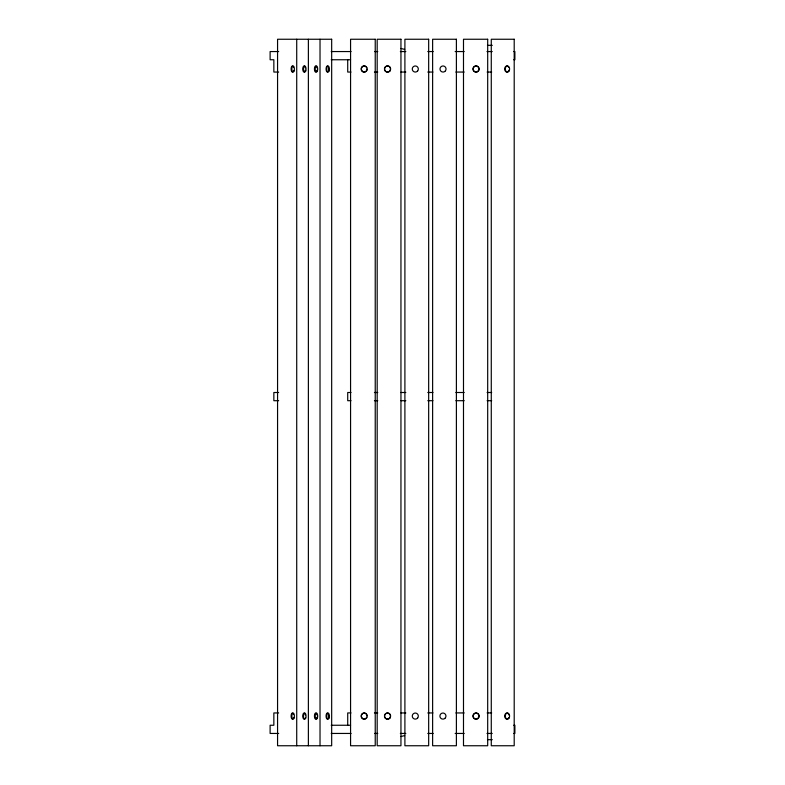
<?xml version="1.0" encoding="UTF-8"?>
<svg xmlns="http://www.w3.org/2000/svg" width="785" height="785" viewBox="0 0 785 785"><rect width="100%" height="100%" fill="white"/><g stroke="black" fill="none" stroke-linecap="round" stroke-linejoin="round"><path stroke-width="1.18" d="M404.648 735.565L401.057 736.536M487.465 45.334L492.293 45.334M278.695 51.555L270.118 51.555L270.118 59.748L273.847 59.748L273.847 72.053L278.655 72.053M331.211 51.555L351.091 51.555M374.651 51.555L377.771 51.555M400.34 51.555L405.825 51.555M427.776 51.555L433.222 51.555M455.153 51.555L464.2 51.555M486.985 51.555L492.234 51.555M513.763 51.555L514.881 51.555L514.881 59.748L513.763 59.748M331.211 59.748L350.571 59.748M351.003 72.053L347.716 72.053L347.716 59.748M374.425 72.053L377.771 72.053M400.949 72.053L405.825 72.053M427.776 72.053L432.937 72.053M455.84 72.053L464.2 72.053M487.122 72.053L491.685 72.053M278.655 392.5L273.847 392.5L273.847 400.703L278.655 400.703M351.003 392.5L347.716 392.5L347.716 400.703L351.003 400.703M374.425 392.5L377.771 392.5M400.949 392.5L405.825 392.5M427.776 392.5L432.937 392.5M455.84 392.5L464.2 392.5M487.122 392.5L491.685 392.5M374.425 400.703L377.771 400.703M400.949 400.703L405.825 400.703M427.776 400.703L432.937 400.703M455.84 400.703L464.2 400.703M487.122 400.703L491.685 400.703M278.655 712.947L273.847 712.947L273.847 725.252L270.118 725.252L270.118 733.445L278.695 733.445M351.003 712.947L347.716 712.947L347.716 725.252M374.425 712.947L377.771 712.947M400.949 712.947L405.825 712.947M427.776 712.947L432.937 712.947M455.84 712.947L464.2 712.947M487.122 712.947L491.685 712.947M331.211 725.252L350.571 725.252M513.763 725.252L514.881 725.252L514.881 733.445L513.763 733.445M331.211 733.445L351.091 733.445M374.651 733.445L377.771 733.445M400.34 733.445L405.825 733.445M427.776 733.445L433.222 733.445M455.153 733.445L464.2 733.445M486.985 733.445L492.234 733.445M487.465 739.666L492.293 739.666M401.057 48.464L404.648 49.435M320.025 39.25L320.025 745.75M308.377 39.25L308.377 745.75M296.72 39.25L296.72 745.75M508.602 717.941A3.052 2.159 -90 0 1 505.295 718.118A3.052 2.159 -90 0 1 505.746 713.486A3.052 2.159 -90 0 1 508.896 714.919M508.886 70.199A3.052 2.159 90 0 1 506.06 71.828A3.052 2.159 90 0 1 504.902 67.824A3.052 2.159 90 0 1 507.738 66.205M508.219 66.607A3.052 2.159 90 0 1 508.621 67.167M366.752 717.255A3.052 2.924 -90 0 1 362.081 718.304A3.052 2.924 -90 0 1 362.729 713.359A3.052 2.924 -90 0 1 366.968 715.694M366.958 69.433A3.052 2.924 90 0 1 362.699 71.71A3.052 2.924 90 0 1 362.101 66.754A3.052 2.924 90 0 1 366.772 67.863M328.13 718.501A3.052 1.276 -90 0 1 326.344 717.912A3.052 1.276 -90 0 1 326.589 713.643A3.052 1.276 -90 0 1 328.375 714.232M328.542 714.919A3.052 1.276 -90 0 1 328.542 717.255M327.845 71.837A3.052 1.276 90 0 1 326.089 68.992A3.052 1.276 90 0 1 327.855 66.205M328.542 67.863A3.052 1.276 90 0 1 328.63 68.629M328.63 69.433A3.052 1.276 90 0 1 328.542 70.199M316.483 718.501A3.052 1.276 -90 0 1 314.451 716.45A3.052 1.276 -90 0 1 316.208 713.261M316.728 714.232A3.052 1.276 -90 0 1 316.895 714.919M316.885 717.255A3.052 1.276 -90 0 1 316.718 717.941M316.188 71.837A3.052 1.276 90 0 1 314.442 68.992A3.052 1.276 90 0 1 316.208 66.205M316.728 67.167A3.052 1.276 90 0 1 316.895 67.863M316.885 70.199A3.052 1.276 90 0 1 316.718 70.885M304.835 718.501A3.052 1.276 -90 0 1 302.794 716.45A3.052 1.276 -90 0 1 304.56 713.261M305.08 714.232A3.052 1.276 -90 0 1 305.247 714.919M304.541 71.837A3.052 1.276 90 0 1 302.784 68.992A3.052 1.276 90 0 1 304.56 66.205M305.08 67.167A3.052 1.276 90 0 1 305.247 67.863M305.237 70.199A3.052 1.276 90 0 1 305.071 70.885M293.413 717.941A3.052 1.276 -90 0 1 291.716 718.638A3.052 1.276 -90 0 1 291.284 714.644A3.052 1.276 -90 0 1 292.903 713.261M293.197 713.663A3.052 1.276 -90 0 1 293.423 714.232M292.893 71.837A3.052 1.276 90 0 1 291.137 68.992A3.052 1.276 90 0 1 292.903 66.205M293.197 66.607A3.052 1.276 90 0 1 293.423 67.167M293.413 70.885A3.052 1.276 90 0 1 293.178 71.445M331.672 39.25L277.566 39.25L277.566 745.75L331.672 745.75L331.672 39.25M375.23 39.25L350.571 39.25L350.571 745.75L375.23 745.75L375.23 39.25M400.949 39.25L377.183 39.25L377.183 745.75L400.949 745.75L400.949 39.25M428.669 39.25L404.903 39.25L404.903 745.75L428.669 745.75L428.669 39.25M456.389 39.25L432.623 39.25L432.623 745.75L456.389 745.75L456.389 39.25M487.691 39.25L463.493 39.25L463.493 745.75L487.691 745.75L487.691 39.25M514.204 39.25L491.273 39.25L491.273 745.75L514.204 745.75L514.204 39.25M509.141 717.941A3.052 2.159 -90 0 0 507.728 713.055A3.052 2.159 -90 0 0 505.432 717.225A3.052 2.159 -90 0 0 509.141 717.941M509.141 70.885A3.052 2.159 -90 0 0 507.728 65.989A3.052 2.159 -90 0 0 505.432 70.159A3.052 2.159 -90 0 0 509.141 70.885M478.359 717.941A3.052 3.003 -90 0 0 476.397 713.055A3.052 3.003 -90 0 0 473.208 717.225A3.052 3.003 -90 0 0 478.359 717.941M478.359 70.885A3.052 3.003 -90 0 0 476.397 65.989A3.052 3.003 -90 0 0 473.208 70.159A3.052 3.003 -90 0 0 478.359 70.885M478.497 717.941A3.052 3.003 -90 0 0 476.534 713.055A3.052 3.003 -90 0 0 473.345 717.225A3.052 3.003 -90 0 0 478.497 717.941M478.497 70.885A3.052 3.003 -90 0 0 476.534 65.989A3.052 3.003 -90 0 0 473.345 70.159A3.052 3.003 -90 0 0 478.497 70.885M445.33 717.941A3.052 3.032 -90 0 0 443.348 713.055A3.052 3.032 -90 0 0 440.12 717.225A3.052 3.032 -90 0 0 445.33 717.941M445.409 70.885A3.052 3.032 -90 0 0 443.427 65.989A3.052 3.032 -90 0 0 440.208 70.159A3.052 3.032 -90 0 0 445.409 70.885M417.689 717.941A3.052 3.032 -90 0 0 415.707 713.055A3.052 3.032 -90 0 0 412.488 717.225A3.052 3.032 -90 0 0 417.689 717.941M417.689 70.885A3.052 3.032 -90 0 0 415.707 65.989A3.052 3.032 -90 0 0 412.488 70.159A3.052 3.032 -90 0 0 417.689 70.885M389.968 717.941A3.052 3.032 -90 0 0 387.986 713.055A3.052 3.032 -90 0 0 384.679 717.225A3.052 3.032 -90 0 0 389.89 717.941A3.052 3.032 -90 0 0 387.908 713.055A3.052 3.032 -90 0 0 384.758 717.225A3.052 3.032 -90 0 0 389.968 717.941M389.968 70.885A3.052 3.032 -90 0 0 387.986 65.989A3.052 3.032 -90 0 0 384.679 70.159A3.052 3.032 -90 0 0 389.89 70.885A3.052 3.032 -90 0 0 387.908 65.989A3.052 3.032 -90 0 0 384.758 70.159A3.052 3.032 -90 0 0 389.968 70.885M366.595 717.941A3.052 2.924 -90 0 0 364.682 713.055A3.052 2.924 -90 0 0 361.581 717.225A3.052 2.924 -90 0 0 366.595 717.941M366.595 70.885A3.052 2.924 -90 0 0 364.682 65.989A3.052 2.924 -90 0 0 361.581 70.159A3.052 2.924 -90 0 0 366.595 70.885M329.062 717.941A3.052 1.276 -90 0 0 328.228 713.055A3.052 1.276 -90 0 0 326.874 717.225A3.052 1.276 -90 0 0 329.062 717.941M329.062 70.885A3.052 1.276 -90 0 0 328.228 65.989A3.052 1.276 -90 0 0 326.874 70.159A3.052 1.276 -90 0 0 329.062 70.885M317.415 717.941A3.052 1.276 -90 0 0 316.581 713.055A3.052 1.276 -90 0 0 315.227 717.225A3.052 1.276 -90 0 0 317.415 717.941M317.415 70.885A3.052 1.276 -90 0 0 316.581 65.989A3.052 1.276 -90 0 0 315.227 70.159A3.052 1.276 -90 0 0 317.415 70.885M305.757 717.941A3.052 1.276 -90 0 0 304.933 713.055A3.052 1.276 -90 0 0 303.569 717.225A3.052 1.276 -90 0 0 305.757 717.941M305.757 70.885A3.052 1.276 -90 0 0 304.933 65.989A3.052 1.276 -90 0 0 303.569 70.159A3.052 1.276 -90 0 0 305.757 70.885M294.11 717.941A3.052 1.276 -90 0 0 293.276 713.055A3.052 1.276 -90 0 0 291.922 717.225A3.052 1.276 -90 0 0 294.11 717.941M294.11 70.885A3.052 1.276 -90 0 0 293.276 65.989A3.052 1.276 -90 0 0 291.922 70.159A3.052 1.276 -90 0 0 294.11 70.885"/></g></svg>
